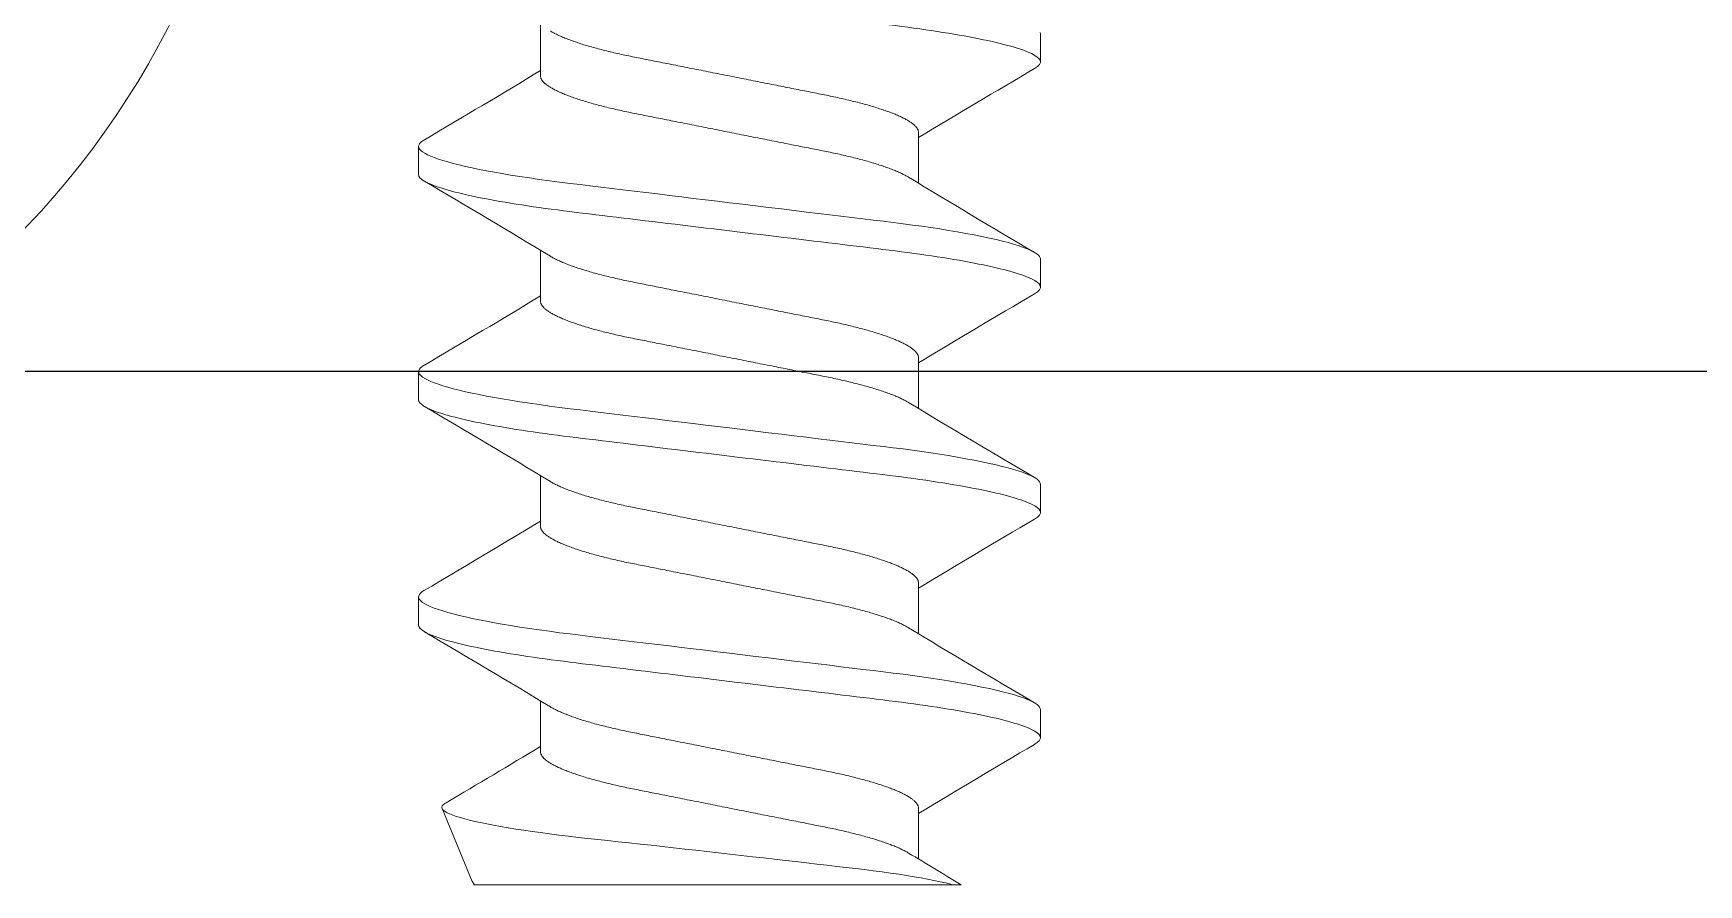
# Model space of a CAD drawing. Extents: x -26 to 91, y -47 to 75.
# Drawn here: x 52.2871 to 52.6566, y 73.951 to 74.14 of the extents above; entities that cross this region are included whole.
import ezdxf

# ---------------------------------------------------------------- set-up
doc = ezdxf.new("R2010")
doc.units = 0
doc.header["$MEASUREMENT"] = 0
doc.layers.get('0').update_dxf_attribs({"linetype": 'CONTINUOUS'})
doc.layers.add('Ballons', color=7, linetype='CONTINUOUS')
doc.layers.add('FRAME', color=1, linetype='CONTINUOUS')

# ---------------------------------------------------------------- blocks, each defined once
blk = doc.blocks.new('3805 BLOCK FRAME')
blk.add_lwpolyline([(-1.5865, 1), (-4.3375, 1)])
blk = doc.blocks.new('dfasdf')
at = {"color": 7, "linetype": 'Continuous', "lineweight": 15}
blk.add_circle((54.63959, 25.57704), 0.1865, dxfattribs=at)
blk = doc.blocks.new('no 6 500')
at = {"color": 7, "linetype": 'Continuous', "lineweight": 15}
for p, q in [((56.73842, 21.47031), (56.73217, 21.47031)), ((56.78842, 21.47031), (56.78217, 21.47031)), ((56.83842, 21.47031), (56.83217, 21.47031)), ((56.89531, 21.4584), (56.87916, 21.46508)), ((56.89605, 21.45809), (56.89605, 21.34991)), ((56.71655, 21.44325), (56.70524, 21.44325)), ((56.76655, 21.44325), (56.75524, 21.44325)), ((56.81655, 21.44325), (56.80524, 21.44325)), ((56.86655, 21.44325), (56.85524, 21.44325)), ((56.72905, 21.35937), (56.74036, 21.35937)), ((56.77905, 21.35937), (56.79036, 21.35937)), ((56.82905, 21.35937), (56.84036, 21.35937)), ((56.87905, 21.35937), (56.89036, 21.35937)), ((56.70717, 21.33231), (56.71342, 21.33231)), ((56.75717, 21.33231), (56.76342, 21.33231)), ((56.80717, 21.33231), (56.81342, 21.33231)), ((56.85717, 21.33231), (56.86342, 21.33231))]:
    blk.add_line(p, q, dxfattribs=at)
at = {"color": 7, "linetype": 'Continuous', "lineweight": 15, "flags": 128}
for points in [[(56.70691, 21.33236), (56.70717, 21.33231), (56.70717, 21.33231)], [(56.73069, 21.46899), (56.73077, 21.46912), (56.73107, 21.46956), (56.73135, 21.46989), (56.73164, 21.47013), (56.73191, 21.47026), (56.73217, 21.47031), (56.73246, 21.47026), (56.73276, 21.47009), (56.73306, 21.46982), (56.73338, 21.46943), (56.7337, 21.46893), (56.73402, 21.46831), (56.73434, 21.46761), (56.73465, 21.46681), (56.73498, 21.46591), (56.7353, 21.46491), (56.73563, 21.4638), (56.73596, 21.46259), (56.73629, 21.46129), (56.73662, 21.45989), (56.73695, 21.4584), (56.73727, 21.45683), (56.73759, 21.4552), (56.73791, 21.45349), (56.73823, 21.45172), (56.73854, 21.44988), (56.73886, 21.44782), (56.73919, 21.4457), (56.7395, 21.44352), (56.73981, 21.44128), (56.74011, 21.43901), (56.7404, 21.43669), (56.74067, 21.43447), (56.74095, 21.43219), (56.74123, 21.42985), (56.74152, 21.42744), (56.74182, 21.42498), (56.74212, 21.42246), (56.74243, 21.4199), (56.74274, 21.4173), (56.74306, 21.41465), (56.74339, 21.41198), (56.74371, 21.40934), (56.74403, 21.40667), (56.74435, 21.40399), (56.74467, 21.40131), (56.74502, 21.39841), (56.74537, 21.39552), (56.74572, 21.39265), (56.74607, 21.3898), (56.74641, 21.38697), (56.74674, 21.38419), (56.74706, 21.3816), (56.74736, 21.37906), (56.74766, 21.37657), (56.74796, 21.37413), (56.74825, 21.37175), (56.74853, 21.36943), (56.7488, 21.36717), (56.74907, 21.36497), (56.74934, 21.36281), (56.74963, 21.36067), (56.74992, 21.35862), (56.75021, 21.35661), (56.75051, 21.35465), (56.75081, 21.35274), (56.75115, 21.35076), (56.75149, 21.34885), (56.75183, 21.34702), (56.75218, 21.34529), (56.75253, 21.34365), (56.75288, 21.34211), (56.75321, 21.34075), (56.75354, 21.33949), (56.75386, 21.33833), (56.75419, 21.33726), (56.75451, 21.3363), (56.75483, 21.33545), (56.75515, 21.33469), (56.75546, 21.33405), (56.75577, 21.3335), (56.75607, 21.33306), (56.75635, 21.33273), (56.75664, 21.3325), (56.75691, 21.33236), (56.75717, 21.33231), (56.75717, 21.33231)], [(56.78069, 21.46899), (56.78077, 21.46912), (56.78107, 21.46956), (56.78135, 21.46989), (56.78164, 21.47013), (56.78191, 21.47026), (56.78217, 21.47031), (56.78246, 21.47026), (56.78276, 21.47009), (56.78306, 21.46982), (56.78338, 21.46943), (56.7837, 21.46893), (56.78402, 21.46831), (56.78434, 21.46761), (56.78465, 21.46681), (56.78498, 21.46591), (56.7853, 21.46491), (56.78563, 21.4638), (56.78596, 21.46259), (56.78629, 21.46129), (56.78662, 21.45989), (56.78695, 21.4584), (56.78727, 21.45683), (56.78759, 21.4552), (56.78791, 21.45349), (56.78823, 21.45172), (56.78854, 21.44988), (56.78886, 21.44782), (56.78919, 21.4457), (56.7895, 21.44352), (56.78981, 21.44128), (56.79011, 21.43901), (56.7904, 21.43669), (56.79067, 21.43447), (56.79095, 21.43219), (56.79123, 21.42985), (56.79152, 21.42744), (56.79182, 21.42498), (56.79212, 21.42246), (56.79243, 21.4199), (56.79274, 21.4173), (56.79306, 21.41465), (56.79339, 21.41198), (56.79371, 21.40934), (56.79403, 21.40667), (56.79435, 21.40399), (56.79467, 21.40131), (56.79502, 21.39841), (56.79537, 21.39552), (56.79572, 21.39265), (56.79607, 21.3898), (56.79641, 21.38697), (56.79674, 21.38419), (56.79706, 21.3816), (56.79736, 21.37906), (56.79766, 21.37657), (56.79796, 21.37413), (56.79825, 21.37175), (56.79853, 21.36943), (56.7988, 21.36717), (56.79907, 21.36497), (56.79934, 21.36281), (56.79963, 21.36067), (56.79992, 21.35862), (56.80021, 21.35661), (56.80051, 21.35465), (56.80081, 21.35274), (56.80115, 21.35076), (56.80149, 21.34885), (56.80183, 21.34702), (56.80218, 21.34529), (56.80253, 21.34365), (56.80288, 21.34211), (56.80321, 21.34075), (56.80354, 21.33949), (56.80386, 21.33833), (56.80419, 21.33726), (56.80451, 21.3363), (56.80483, 21.33545), (56.80515, 21.33469), (56.80546, 21.33405), (56.80577, 21.3335), (56.80607, 21.33306), (56.80635, 21.33273), (56.80664, 21.3325), (56.80691, 21.33236), (56.80717, 21.33231), (56.80717, 21.33231)], [(56.83069, 21.46899), (56.83077, 21.46912), (56.83107, 21.46956), (56.83135, 21.46989), (56.83164, 21.47013), (56.83191, 21.47026), (56.83217, 21.47031), (56.83246, 21.47026), (56.83276, 21.47009), (56.83306, 21.46982), (56.83338, 21.46943), (56.8337, 21.46893), (56.83402, 21.46831), (56.83434, 21.46761), (56.83465, 21.46681), (56.83498, 21.46591), (56.8353, 21.46491), (56.83563, 21.4638), (56.83596, 21.46259), (56.83629, 21.46129), (56.83662, 21.45989), (56.83695, 21.4584), (56.83727, 21.45683), (56.83759, 21.4552), (56.83791, 21.45349), (56.83823, 21.45172), (56.83854, 21.44988), (56.83886, 21.44782), (56.83919, 21.4457), (56.8395, 21.44352), (56.83981, 21.44128), (56.84011, 21.43901), (56.8404, 21.43669), (56.84067, 21.43447), (56.84095, 21.43219), (56.84123, 21.42985), (56.84152, 21.42744), (56.84182, 21.42498), (56.84212, 21.42246), (56.84243, 21.4199), (56.84274, 21.4173), (56.84306, 21.41465), (56.84339, 21.41198), (56.84371, 21.40934), (56.84403, 21.40667), (56.84435, 21.40399), (56.84467, 21.40131), (56.84502, 21.39841), (56.84537, 21.39552), (56.84572, 21.39265), (56.84607, 21.3898), (56.84641, 21.38697), (56.84674, 21.38419), (56.84706, 21.3816), (56.84736, 21.37906), (56.84766, 21.37657), (56.84796, 21.37413), (56.84825, 21.37175), (56.84853, 21.36943), (56.8488, 21.36717), (56.84907, 21.36497), (56.84934, 21.36281), (56.84963, 21.36067), (56.84992, 21.35862), (56.85021, 21.35661), (56.85051, 21.35465), (56.85081, 21.35274), (56.85115, 21.35076), (56.85149, 21.34885), (56.85183, 21.34702), (56.85218, 21.34529), (56.85253, 21.34365), (56.85288, 21.34211), (56.85321, 21.34075), (56.85354, 21.33949), (56.85386, 21.33833), (56.85419, 21.33726), (56.85451, 21.3363), (56.85483, 21.33545), (56.85515, 21.33469), (56.85546, 21.33405), (56.85577, 21.3335), (56.85607, 21.33306), (56.85635, 21.33273), (56.85664, 21.3325), (56.85691, 21.33236), (56.85717, 21.33231), (56.85717, 21.33231)], [(56.89605, 21.35182), (56.89595, 21.35218), (56.89567, 21.35334), (56.89538, 21.3546), (56.89509, 21.35596), (56.89482, 21.35734), (56.89454, 21.35881), (56.89427, 21.36037), (56.89401, 21.362), (56.89374, 21.36374), (56.89347, 21.36555), (56.89321, 21.36745), (56.89295, 21.36941), (56.89271, 21.37135), (56.89247, 21.37336), (56.89223, 21.37542), (56.89198, 21.37753), (56.89172, 21.37972), (56.89146, 21.38196), (56.8912, 21.38425), (56.89093, 21.38657), (56.89066, 21.38893), (56.89038, 21.39132), (56.8901, 21.39374), (56.88983, 21.39619), (56.88954, 21.3987), (56.88926, 21.40122), (56.88897, 21.40376), (56.88868, 21.40631), (56.88841, 21.40878), (56.88813, 21.41125), (56.88786, 21.41373), (56.88759, 21.41618), (56.88731, 21.41867), (56.88704, 21.42114), (56.88677, 21.42358), (56.88651, 21.426), (56.88626, 21.42829), (56.88602, 21.43053), (56.88578, 21.43275), (56.88554, 21.43492), (56.88528, 21.43707), (56.88503, 21.43917), (56.88476, 21.44123), (56.8845, 21.44321), (56.88423, 21.44512), (56.88396, 21.44696), (56.88369, 21.44874), (56.88341, 21.45044), (56.88313, 21.45209), (56.88284, 21.45365), (56.88256, 21.45514), (56.88227, 21.45653), (56.882, 21.45779), (56.88172, 21.45897), (56.88144, 21.46005), (56.88117, 21.46103), (56.88089, 21.46193), (56.88062, 21.46272), (56.88034, 21.46341), (56.88007, 21.46398), (56.87982, 21.46442), (56.87957, 21.46476), (56.87933, 21.46499), (56.87909, 21.46511), (56.87884, 21.46512), (56.87858, 21.46503), (56.87833, 21.46482), (56.87806, 21.4645), (56.87787, 21.46419)], [(56.8953, 21.45839), (56.89567, 21.4582), (56.89605, 21.45791)]]:
    blk.add_lwpolyline(points, dxfattribs=at)
at = {"color": 7, "linetype": 'Continuous', "lineweight": 15}
for centre, radius, start, end in [((54.69127, 22.66592), 2.36471, 328.86553, 329.59164), ((58.6869, 22.61127), 2.25734, 210.3994, 211.22543), ((54.74111, 22.66602), 2.36491, 328.86559, 329.59164), ((58.737, 22.61132), 2.25745, 210.39942, 211.2254), ((54.79111, 22.66602), 2.36491, 328.86559, 329.59164), ((58.78734, 22.61153), 2.25785, 210.39949, 211.22533), ((55.02078, 22.55834), 2.15544, 328.84615, 329.49452), ((58.75425, 20.13675), 2.36462, 148.86552, 149.59176), ((54.80848, 20.19123), 2.25759, 30.39934, 31.22538), ((58.80367, 20.1371), 2.36394, 148.86541, 149.59186), ((54.85864, 20.19132), 2.2574, 30.39928, 31.22538), ((58.85367, 20.1371), 2.36394, 148.86541, 149.59186), ((54.90864, 20.19132), 2.2574, 30.39928, 31.22538), ((58.90367, 20.1371), 2.36394, 148.86541, 149.59186), ((55.48396, 20.50714), 1.64446, 30.83005, 31.30443)]:
    blk.add_arc(centre, radius, start, end, dxfattribs=at)
for points, knots in [([(56.68842, 21.47031), (56.68933, 21.47031), (56.69038, 21.46863), (56.69258, 21.46164), (56.69373, 21.45633), (56.69531, 21.44665), (56.69582, 21.44315), (56.69677, 21.43586), (56.69721, 21.43206), (56.6987, 21.41977), (56.69981, 21.41055), (56.70204, 21.39207), (56.70315, 21.38285), (56.70464, 21.37056), (56.70508, 21.36677), (56.70603, 21.35947), (56.70654, 21.35597), (56.70812, 21.34629), (56.70927, 21.34098), (56.71147, 21.33399), (56.71252, 21.33231), (56.71342, 21.33231)], [0, 0, 0, 0, 0.125, 0.125, 0.25, 0.25, 0.3125, 0.3125, 0.375, 0.375, 0.5, 0.5, 0.625, 0.625, 0.6875, 0.6875, 0.75, 0.75, 0.875, 0.875, 1, 1, 1, 1]), ([(56.73842, 21.47031), (56.73933, 21.47031), (56.74038, 21.46863), (56.74258, 21.46164), (56.74373, 21.45633), (56.74531, 21.44665), (56.74582, 21.44315), (56.74677, 21.43586), (56.74721, 21.43206), (56.7487, 21.41977), (56.74981, 21.41055), (56.75204, 21.39207), (56.75315, 21.38285), (56.75464, 21.37056), (56.75508, 21.36677), (56.75603, 21.35947), (56.75654, 21.35597), (56.75812, 21.34629), (56.75927, 21.34098), (56.76147, 21.33399), (56.76252, 21.33231), (56.76342, 21.33231)], [0, 0, 0, 0, 0.125, 0.125, 0.25, 0.25, 0.3125, 0.3125, 0.375, 0.375, 0.5, 0.5, 0.625, 0.625, 0.6875, 0.6875, 0.75, 0.75, 0.875, 0.875, 1, 1, 1, 1]), ([(56.78842, 21.47031), (56.78933, 21.47031), (56.79038, 21.46863), (56.79258, 21.46164), (56.79373, 21.45633), (56.79531, 21.44665), (56.79582, 21.44315), (56.79677, 21.43586), (56.79721, 21.43206), (56.7987, 21.41977), (56.79981, 21.41055), (56.80204, 21.39207), (56.80315, 21.38285), (56.80464, 21.37056), (56.80508, 21.36677), (56.80603, 21.35947), (56.80654, 21.35597), (56.80812, 21.34629), (56.80927, 21.34098), (56.81147, 21.33399), (56.81252, 21.33231), (56.81342, 21.33231)], [0, 0, 0, 0, 0.125, 0.125, 0.25, 0.25, 0.3125, 0.3125, 0.375, 0.375, 0.5, 0.5, 0.625, 0.625, 0.6875, 0.6875, 0.75, 0.75, 0.875, 0.875, 1, 1, 1, 1]), ([(56.83842, 21.47031), (56.83933, 21.47031), (56.84038, 21.46863), (56.84258, 21.46164), (56.84373, 21.45633), (56.84531, 21.44665), (56.84582, 21.44315), (56.84677, 21.43586), (56.84721, 21.43206), (56.8487, 21.41977), (56.84981, 21.41055), (56.85204, 21.39207), (56.85315, 21.38285), (56.85464, 21.37056), (56.85508, 21.36677), (56.85603, 21.35947), (56.85654, 21.35597), (56.85812, 21.34629), (56.85927, 21.34098), (56.86147, 21.33399), (56.86252, 21.33231), (56.86342, 21.33231)], [0, 0, 0, 0, 0.125, 0.125, 0.25, 0.25, 0.3125, 0.3125, 0.375, 0.375, 0.5, 0.5, 0.625, 0.625, 0.6875, 0.6875, 0.75, 0.75, 0.875, 0.875, 1, 1, 1, 1]), ([(56.70658, 21.44104), (56.70661, 21.44098), (56.70679, 21.44071), (56.70709, 21.44013), (56.70751, 21.4393), (56.70792, 21.43836), (56.70834, 21.43732), (56.70876, 21.43619), (56.70918, 21.43497), (56.7096, 21.43367), (56.71001, 21.43229), (56.71041, 21.43085), (56.7108, 21.42934), (56.71119, 21.42778), (56.71156, 21.42617), (56.71193, 21.42452), (56.71227, 21.42284), (56.71261, 21.42112), (56.71296, 21.41937), (56.71332, 21.41756), (56.71369, 21.41568), (56.71408, 21.41374), (56.71448, 21.41174), (56.71488, 21.4097), (56.71529, 21.40763), (56.71571, 21.40554), (56.71613, 21.40343), (56.71655, 21.40131), (56.71697, 21.3992), (56.71739, 21.39709), (56.7178, 21.395), (56.71821, 21.39294), (56.71862, 21.39092), (56.71901, 21.38894), (56.71939, 21.38703), (56.71976, 21.38516), (56.72012, 21.38333), (56.72048, 21.38155), (56.72082, 21.37981), (56.72117, 21.37812), (56.72153, 21.37646), (56.72191, 21.37485), (56.7223, 21.37329), (56.72269, 21.37178), (56.72309, 21.37033), (56.7235, 21.36896), (56.72391, 21.36766), (56.72433, 21.36644), (56.72475, 21.36532), (56.72516, 21.36429), (56.72558, 21.36336), (56.72598, 21.36253), (56.72639, 21.36178), (56.7268, 21.36113), (56.7272, 21.36058), (56.72759, 21.36014), (56.72797, 21.35979), (56.72834, 21.35955), (56.7287, 21.3594), (56.72893, 21.35938), (56.72905, 21.35937)], [0, 0, 0, 0, 0.004966, 0.022455, 0.040006, 0.057957, 0.075925, 0.093885, 0.111813, 0.129685, 0.147477, 0.165166, 0.18269, 0.200069, 0.217281, 0.234309, 0.251134, 0.267546, 0.284142, 0.300926, 0.317884, 0.335347, 0.35295, 0.370672, 0.38849, 0.406382, 0.424323, 0.442288, 0.460214, 0.478115, 0.495968, 0.513749, 0.531433, 0.548687, 0.565807, 0.582772, 0.599567, 0.616509, 0.633259, 0.650119, 0.667182, 0.684431, 0.701847, 0.71941, 0.73706, 0.754812, 0.772645, 0.790534, 0.808455, 0.826063, 0.843656, 0.86121, 0.878703, 0.896466, 0.914118, 0.931639, 0.949006, 0.966201, 0.983205, 1, 1, 1, 1]), ([(56.71655, 21.44325), (56.71666, 21.44324), (56.7169, 21.44322), (56.71726, 21.44307), (56.71763, 21.44283), (56.71801, 21.44249), (56.7184, 21.44205), (56.71879, 21.44151), (56.71919, 21.44087), (56.71959, 21.44014), (56.72001, 21.4393), (56.72042, 21.43836), (56.72084, 21.43732), (56.72126, 21.43619), (56.72168, 21.43497), (56.7221, 21.43367), (56.72251, 21.43229), (56.72291, 21.43085), (56.7233, 21.42934), (56.72369, 21.42778), (56.72406, 21.42617), (56.72443, 21.42452), (56.72477, 21.42284), (56.72511, 21.42112), (56.72546, 21.41937), (56.72582, 21.41756), (56.72619, 21.41568), (56.72658, 21.41374), (56.72698, 21.41174), (56.72738, 21.4097), (56.72779, 21.40763), (56.72821, 21.40554), (56.72863, 21.40343), (56.72905, 21.40131), (56.72947, 21.3992), (56.72989, 21.39709), (56.7303, 21.395), (56.73071, 21.39294), (56.73112, 21.39092), (56.73151, 21.38894), (56.73189, 21.38703), (56.73226, 21.38516), (56.73262, 21.38333), (56.73298, 21.38155), (56.73332, 21.37981), (56.73367, 21.37812), (56.73403, 21.37646), (56.73441, 21.37485), (56.7348, 21.37329), (56.73519, 21.37178), (56.73559, 21.37033), (56.736, 21.36896), (56.73641, 21.36766), (56.73683, 21.36644), (56.73725, 21.36532), (56.73766, 21.36429), (56.73808, 21.36336), (56.73848, 21.36253), (56.7388, 21.36194), (56.73898, 21.36166), (56.73902, 21.36159)], [0, 0, 0, 0, 0.016759, 0.033724, 0.050881, 0.068209, 0.08569, 0.102987, 0.120391, 0.13788, 0.155431, 0.173382, 0.19135, 0.20931, 0.227238, 0.24511, 0.262902, 0.28059, 0.298115, 0.315494, 0.332706, 0.349734, 0.366559, 0.382971, 0.399567, 0.416351, 0.433309, 0.450771, 0.468375, 0.486097, 0.503915, 0.521807, 0.539748, 0.557713, 0.575639, 0.59354, 0.611393, 0.629174, 0.646858, 0.664112, 0.681232, 0.698198, 0.714992, 0.731934, 0.748684, 0.765544, 0.782607, 0.799856, 0.817272, 0.834835, 0.852485, 0.870238, 0.88807, 0.905959, 0.92388, 0.941489, 0.959082, 0.976636, 0.994128, 1, 1, 1, 1]), ([(56.75658, 21.44104), (56.75661, 21.44098), (56.75679, 21.44071), (56.75709, 21.44013), (56.75751, 21.4393), (56.75792, 21.43836), (56.75834, 21.43732), (56.75876, 21.43619), (56.75918, 21.43497), (56.7596, 21.43367), (56.76001, 21.43229), (56.76041, 21.43085), (56.7608, 21.42934), (56.76119, 21.42778), (56.76156, 21.42617), (56.76193, 21.42452), (56.76227, 21.42284), (56.76261, 21.42112), (56.76296, 21.41937), (56.76332, 21.41756), (56.76369, 21.41568), (56.76408, 21.41374), (56.76448, 21.41174), (56.76488, 21.4097), (56.76529, 21.40763), (56.76571, 21.40554), (56.76613, 21.40343), (56.76655, 21.40131), (56.76697, 21.3992), (56.76739, 21.39709), (56.7678, 21.395), (56.76821, 21.39294), (56.76862, 21.39092), (56.76901, 21.38894), (56.76939, 21.38703), (56.76976, 21.38516), (56.77012, 21.38333), (56.77048, 21.38155), (56.77082, 21.37981), (56.77117, 21.37812), (56.77153, 21.37646), (56.77191, 21.37485), (56.7723, 21.37329), (56.77269, 21.37178), (56.77309, 21.37033), (56.7735, 21.36896), (56.77391, 21.36766), (56.77433, 21.36644), (56.77475, 21.36532), (56.77516, 21.36429), (56.77558, 21.36336), (56.77598, 21.36253), (56.77639, 21.36178), (56.7768, 21.36113), (56.7772, 21.36058), (56.77759, 21.36014), (56.77797, 21.35979), (56.77834, 21.35955), (56.7787, 21.3594), (56.77893, 21.35938), (56.77905, 21.35937)], [0, 0, 0, 0, 0.004966, 0.022455, 0.040006, 0.057957, 0.075925, 0.093885, 0.111813, 0.129685, 0.147477, 0.165166, 0.18269, 0.200069, 0.217281, 0.234309, 0.251134, 0.267546, 0.284142, 0.300926, 0.317884, 0.335347, 0.35295, 0.370672, 0.38849, 0.406382, 0.424323, 0.442288, 0.460214, 0.478115, 0.495968, 0.513749, 0.531433, 0.548687, 0.565807, 0.582772, 0.599567, 0.616509, 0.633258, 0.650119, 0.667182, 0.684431, 0.701847, 0.71941, 0.73706, 0.754812, 0.772645, 0.790534, 0.808455, 0.826063, 0.843656, 0.86121, 0.878703, 0.896466, 0.914118, 0.931639, 0.949006, 0.966201, 0.983205, 1, 1, 1, 1]), ([(56.76655, 21.44325), (56.76666, 21.44324), (56.7669, 21.44322), (56.76726, 21.44307), (56.76763, 21.44283), (56.76801, 21.44249), (56.7684, 21.44205), (56.76879, 21.44151), (56.76919, 21.44087), (56.76959, 21.44014), (56.77001, 21.4393), (56.77042, 21.43836), (56.77084, 21.43732), (56.77126, 21.43619), (56.77168, 21.43497), (56.7721, 21.43367), (56.77251, 21.43229), (56.77291, 21.43085), (56.7733, 21.42934), (56.77369, 21.42778), (56.77406, 21.42617), (56.77443, 21.42452), (56.77477, 21.42284), (56.77511, 21.42112), (56.77546, 21.41937), (56.77582, 21.41756), (56.77619, 21.41568), (56.77658, 21.41374), (56.77698, 21.41174), (56.77738, 21.4097), (56.77779, 21.40763), (56.77821, 21.40554), (56.77863, 21.40343), (56.77905, 21.40131), (56.77947, 21.3992), (56.77989, 21.39709), (56.7803, 21.395), (56.78071, 21.39294), (56.78112, 21.39092), (56.78151, 21.38894), (56.78189, 21.38703), (56.78226, 21.38516), (56.78262, 21.38333), (56.78298, 21.38155), (56.78332, 21.37981), (56.78367, 21.37812), (56.78403, 21.37646), (56.78441, 21.37485), (56.7848, 21.37329), (56.78519, 21.37178), (56.78559, 21.37033), (56.786, 21.36896), (56.78641, 21.36766), (56.78683, 21.36644), (56.78725, 21.36532), (56.78766, 21.36429), (56.78808, 21.36336), (56.78848, 21.36253), (56.7888, 21.36194), (56.78898, 21.36166), (56.78902, 21.36159)], [0, 0, 0, 0, 0.0167585, 0.0337243, 0.0508805, 0.0682089, 0.0856898, 0.1029871, 0.1203908, 0.1378796, 0.155431, 0.1733816, 0.1913495, 0.2093099, 0.2272381, 0.2451101, 0.2629019, 0.2805903, 0.298115, 0.3154936, 0.332706, 0.3497336, 0.3665591, 0.3829713, 0.3995665, 0.4163512, 0.4333087, 0.4507714, 0.4683746, 0.4860968, 0.5039154, 0.5218069, 0.5397475, 0.5577127, 0.5756388, 0.5935404, 0.6113932, 0.6291736, 0.6468581, 0.6641121, 0.6812316, 0.6981976, 0.7149917, 0.7319339, 0.7486836, 0.7655438, 0.7826072, 0.7998562, 0.8172722, 0.8348351, 0.8524849, 0.8702375, 0.8880702, 0.905959, 0.92388, 0.9414887, 0.9590816, 0.9766357, 0.9941282, 1, 1, 1, 1]), ([(56.80658, 21.44104), (56.80661, 21.44098), (56.80679, 21.44071), (56.80709, 21.44013), (56.80751, 21.4393), (56.80792, 21.43836), (56.80834, 21.43732), (56.80876, 21.43619), (56.80918, 21.43497), (56.8096, 21.43367), (56.81001, 21.43229), (56.81041, 21.43085), (56.8108, 21.42934), (56.81119, 21.42778), (56.81156, 21.42617), (56.81193, 21.42452), (56.81227, 21.42284), (56.81261, 21.42112), (56.81296, 21.41937), (56.81332, 21.41756), (56.81369, 21.41568), (56.81408, 21.41374), (56.81448, 21.41174), (56.81488, 21.4097), (56.81529, 21.40763), (56.81571, 21.40554), (56.81613, 21.40343), (56.81655, 21.40131), (56.81697, 21.3992), (56.81739, 21.39709), (56.8178, 21.395), (56.81821, 21.39294), (56.81862, 21.39092), (56.81901, 21.38894), (56.81939, 21.38703), (56.81976, 21.38516), (56.82012, 21.38333), (56.82048, 21.38155), (56.82082, 21.37981), (56.82117, 21.37812), (56.82153, 21.37646), (56.82191, 21.37485), (56.8223, 21.37329), (56.82269, 21.37178), (56.82309, 21.37033), (56.8235, 21.36896), (56.82391, 21.36766), (56.82433, 21.36644), (56.82475, 21.36532), (56.82516, 21.36429), (56.82558, 21.36336), (56.82598, 21.36253), (56.82639, 21.36178), (56.8268, 21.36113), (56.8272, 21.36058), (56.82759, 21.36014), (56.82797, 21.35979), (56.82834, 21.35955), (56.8287, 21.3594), (56.82893, 21.35938), (56.82905, 21.35937)], [0, 0, 0, 0, 0.004966, 0.022455, 0.040006, 0.057957, 0.075925, 0.093885, 0.111814, 0.129685, 0.147477, 0.165166, 0.18269, 0.200069, 0.217281, 0.234309, 0.251134, 0.267547, 0.284142, 0.300926, 0.317884, 0.335347, 0.35295, 0.370672, 0.38849, 0.406382, 0.424323, 0.442288, 0.460214, 0.478115, 0.495968, 0.513749, 0.531433, 0.548687, 0.565807, 0.582772, 0.599567, 0.616509, 0.633258, 0.650119, 0.667182, 0.684431, 0.701847, 0.71941, 0.73706, 0.754812, 0.772645, 0.790534, 0.808455, 0.826063, 0.843656, 0.86121, 0.878703, 0.896466, 0.914118, 0.931639, 0.949006, 0.966201, 0.983205, 1, 1, 1, 1]), ([(56.81655, 21.44325), (56.81666, 21.44324), (56.8169, 21.44322), (56.81726, 21.44307), (56.81763, 21.44283), (56.81801, 21.44249), (56.8184, 21.44205), (56.81879, 21.44151), (56.81919, 21.44087), (56.81959, 21.44014), (56.82001, 21.4393), (56.82042, 21.43836), (56.82084, 21.43732), (56.82126, 21.43619), (56.82168, 21.43497), (56.8221, 21.43367), (56.82251, 21.43229), (56.82291, 21.43085), (56.8233, 21.42934), (56.82369, 21.42778), (56.82406, 21.42617), (56.82443, 21.42452), (56.82477, 21.42284), (56.82511, 21.42112), (56.82546, 21.41937), (56.82582, 21.41756), (56.82619, 21.41568), (56.82658, 21.41374), (56.82698, 21.41174), (56.82738, 21.4097), (56.82779, 21.40763), (56.82821, 21.40554), (56.82863, 21.40343), (56.82905, 21.40131), (56.82947, 21.3992), (56.82989, 21.39709), (56.8303, 21.395), (56.83071, 21.39294), (56.83112, 21.39092), (56.83151, 21.38894), (56.83189, 21.38703), (56.83226, 21.38516), (56.83262, 21.38333), (56.83298, 21.38155), (56.83332, 21.37981), (56.83367, 21.37812), (56.83403, 21.37646), (56.83441, 21.37485), (56.8348, 21.37329), (56.83519, 21.37178), (56.83559, 21.37033), (56.836, 21.36896), (56.83641, 21.36766), (56.83683, 21.36644), (56.83725, 21.36532), (56.83766, 21.36429), (56.83808, 21.36336), (56.83848, 21.36253), (56.8388, 21.36194), (56.83898, 21.36166), (56.83902, 21.36159)], [0, 0, 0, 0, 0.016758, 0.033724, 0.050881, 0.068209, 0.08569, 0.102987, 0.120391, 0.13788, 0.155431, 0.173382, 0.191349, 0.20931, 0.227238, 0.24511, 0.262902, 0.28059, 0.298115, 0.315494, 0.332706, 0.349734, 0.366559, 0.382971, 0.399567, 0.416351, 0.433309, 0.450771, 0.468375, 0.486097, 0.503915, 0.521807, 0.539748, 0.557713, 0.575639, 0.59354, 0.611393, 0.629174, 0.646858, 0.664112, 0.681232, 0.698198, 0.714992, 0.731934, 0.748684, 0.765544, 0.782607, 0.799856, 0.817272, 0.834835, 0.852485, 0.870238, 0.88807, 0.905959, 0.92388, 0.941489, 0.959082, 0.976636, 0.994128, 1, 1, 1, 1]), ([(56.85658, 21.44104), (56.85661, 21.44098), (56.85679, 21.44071), (56.85709, 21.44013), (56.85751, 21.4393), (56.85792, 21.43836), (56.85834, 21.43732), (56.85876, 21.43619), (56.85918, 21.43497), (56.8596, 21.43367), (56.86001, 21.43229), (56.86041, 21.43085), (56.8608, 21.42934), (56.86119, 21.42778), (56.86156, 21.42617), (56.86193, 21.42452), (56.86227, 21.42284), (56.86261, 21.42112), (56.86296, 21.41937), (56.86332, 21.41756), (56.86369, 21.41568), (56.86408, 21.41374), (56.86448, 21.41174), (56.86488, 21.4097), (56.86529, 21.40763), (56.86571, 21.40554), (56.86613, 21.40343), (56.86655, 21.40131), (56.86697, 21.3992), (56.86739, 21.39709), (56.8678, 21.395), (56.86821, 21.39294), (56.86862, 21.39092), (56.86901, 21.38894), (56.86939, 21.38703), (56.86976, 21.38516), (56.87012, 21.38333), (56.87048, 21.38155), (56.87082, 21.37981), (56.87117, 21.37812), (56.87153, 21.37646), (56.87191, 21.37485), (56.8723, 21.37329), (56.87269, 21.37178), (56.87309, 21.37033), (56.8735, 21.36896), (56.87391, 21.36766), (56.87433, 21.36644), (56.87475, 21.36532), (56.87516, 21.36429), (56.87558, 21.36336), (56.87598, 21.36253), (56.87639, 21.36178), (56.8768, 21.36113), (56.8772, 21.36058), (56.87759, 21.36014), (56.87797, 21.35979), (56.87834, 21.35955), (56.8787, 21.3594), (56.87893, 21.35938), (56.87905, 21.35937)], [0, 0, 0, 0, 0.0049663, 0.022455, 0.0400064, 0.057957, 0.0759249, 0.0938852, 0.1118135, 0.1296854, 0.1474772, 0.1651656, 0.1826903, 0.2000688, 0.2172812, 0.2343088, 0.2511343, 0.2675465, 0.2841417, 0.3009264, 0.3178839, 0.3353466, 0.3529497, 0.3706719, 0.3884904, 0.406382, 0.4243226, 0.4422878, 0.4602138, 0.4781154, 0.4959682, 0.5137485, 0.5314331, 0.548687, 0.5658066, 0.5827725, 0.5995666, 0.6165088, 0.6332585, 0.6501187, 0.667182, 0.6844311, 0.701847, 0.7194099, 0.7370597, 0.7548123, 0.7726449, 0.7905337, 0.8084547, 0.8260634, 0.8436562, 0.8612103, 0.8787028, 0.8964657, 0.9141183, 0.9316389, 0.9490064, 0.9662011, 0.9832046, 1, 1, 1, 1]), ([(56.86655, 21.44325), (56.86666, 21.44324), (56.8669, 21.44322), (56.86726, 21.44307), (56.86763, 21.44283), (56.86801, 21.44249), (56.8684, 21.44205), (56.86879, 21.44151), (56.86919, 21.44087), (56.86959, 21.44014), (56.87001, 21.4393), (56.87042, 21.43836), (56.87084, 21.43732), (56.87126, 21.43619), (56.87168, 21.43497), (56.8721, 21.43367), (56.87251, 21.43229), (56.87291, 21.43085), (56.8733, 21.42934), (56.87369, 21.42778), (56.87406, 21.42617), (56.87443, 21.42452), (56.87477, 21.42284), (56.87511, 21.42112), (56.87546, 21.41937), (56.87582, 21.41756), (56.87619, 21.41568), (56.87658, 21.41374), (56.87698, 21.41174), (56.87738, 21.4097), (56.87779, 21.40763), (56.87821, 21.40554), (56.87863, 21.40343), (56.87905, 21.40131), (56.87947, 21.3992), (56.87989, 21.39709), (56.8803, 21.395), (56.88071, 21.39294), (56.88112, 21.39092), (56.88151, 21.38894), (56.88189, 21.38703), (56.88226, 21.38516), (56.88262, 21.38333), (56.88298, 21.38155), (56.88332, 21.37981), (56.88367, 21.37812), (56.88403, 21.37646), (56.88441, 21.37485), (56.8848, 21.37329), (56.88519, 21.37178), (56.88559, 21.37033), (56.886, 21.36896), (56.88641, 21.36766), (56.88683, 21.36644), (56.88725, 21.36532), (56.88766, 21.36429), (56.88808, 21.36336), (56.88848, 21.36253), (56.8888, 21.36194), (56.88898, 21.36166), (56.88902, 21.36159)], [0, 0, 0, 0, 0.016758, 0.033724, 0.050881, 0.068209, 0.08569, 0.102987, 0.120391, 0.13788, 0.155431, 0.173382, 0.191349, 0.20931, 0.227238, 0.24511, 0.262902, 0.28059, 0.298115, 0.315494, 0.332706, 0.349734, 0.366559, 0.382971, 0.399567, 0.416351, 0.433309, 0.450771, 0.468375, 0.486097, 0.503915, 0.521807, 0.539748, 0.557713, 0.575639, 0.59354, 0.611393, 0.629174, 0.646858, 0.664112, 0.681232, 0.698198, 0.714992, 0.731934, 0.748684, 0.765544, 0.782607, 0.799856, 0.817272, 0.834835, 0.852485, 0.870238, 0.88807, 0.905959, 0.92388, 0.941489, 0.959082, 0.976636, 0.994128, 1, 1, 1, 1]), ([(56.71342, 21.33231), (56.71352, 21.33232), (56.71371, 21.33234), (56.71401, 21.33251), (56.71431, 21.33279), (56.71461, 21.33315), (56.71481, 21.33348), (56.7149, 21.33363)], [0, 0, 0, 0, 0.201712, 0.405453, 0.611089, 0.818473, 1, 1, 1, 1]), ([(56.76342, 21.33231), (56.76352, 21.33232), (56.76371, 21.33234), (56.76401, 21.33251), (56.76431, 21.33279), (56.76461, 21.33315), (56.76481, 21.33348), (56.7649, 21.33363)], [0, 0, 0, 0, 0.201712, 0.405454, 0.611089, 0.818473, 1, 1, 1, 1]), ([(56.81342, 21.33231), (56.81352, 21.33232), (56.81371, 21.33234), (56.81401, 21.33251), (56.81431, 21.33279), (56.81461, 21.33315), (56.81481, 21.33348), (56.8149, 21.33363)], [0, 0, 0, 0, 0.201712, 0.4054534, 0.6110888, 0.8184729, 1, 1, 1, 1]), ([(56.86342, 21.33231), (56.86351, 21.33232), (56.86369, 21.33234), (56.86395, 21.33248), (56.86423, 21.3327), (56.86451, 21.33302), (56.86474, 21.33334), (56.86487, 21.33357), (56.8649, 21.33363)], [0, 0, 0, 0, 0.183275, 0.368237, 0.554785, 0.742812, 0.932204, 1, 1, 1, 1])]:
    blk.add_open_spline(points, degree=3, knots=knots, dxfattribs=at)

msp = doc.modelspace()

# ---------------------------------------------------------------- block references
at = {"xscale": -1}
msp.add_blockref('dfasdf', (106.79038, 48.64898), dxfattribs=at)
at = {"layer": 'Ballons', "xscale": -1, "rotation": 90}
msp.add_blockref('no 6 500', (73.84284, 130.84707), dxfattribs=at)
at = {"layer": 'FRAME', "xscale": -1}
msp.add_blockref('3805 BLOCK FRAME', (49.98829, 73.06502), dxfattribs=at)

doc.saveas('drawing.dxf')
